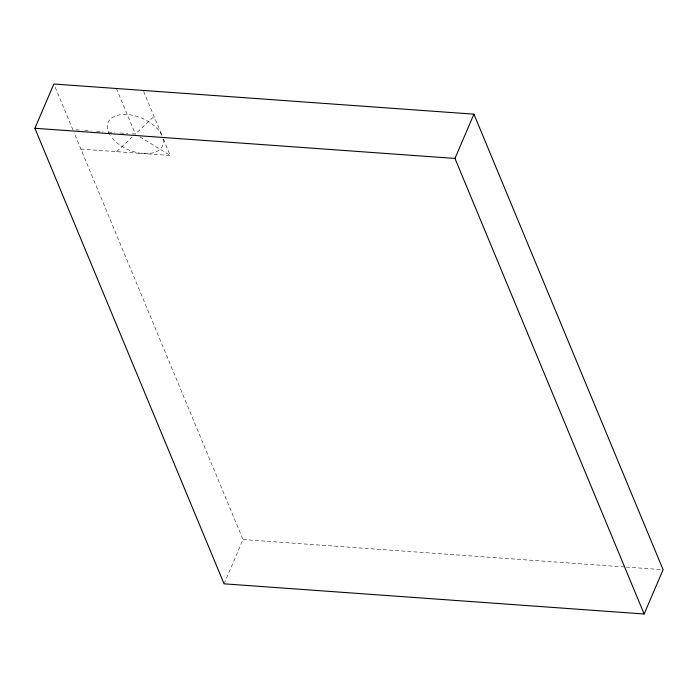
<?xml version="1.0" encoding="UTF-8"?>
<svg xmlns="http://www.w3.org/2000/svg" width="698" height="698" viewBox="0 0 698 698"><rect width="100%" height="100%" fill="white"/><g stroke="black" fill="none" stroke-linecap="round" stroke-linejoin="round"><path stroke-width="0.52" stroke-dasharray="3.49 2.62" d="M224.067 583.833L243.035 539.571L74.005 132.498M116.645 151.658L132.236 136.991M132.131 133.833L135.351 134.06L154.057 116.461M79.284 130.037L72.784 129.575L54.688 85.994M84.702 130.43L91.202 130.892M96.621 131.285L103.121 131.748M108.539 132.14L114.969 132.603M120.335 132.986L127.839 133.527M80.889 149.093L170.268 155.514L163.376 138.919M243.035 539.571L625.111 567.003M626.193 567.073L663.1 569.725M139.923 136.869L170.268 155.514M143.657 91.429L162.163 135.988A29.578 17.171 23.2 0 0 125.509 114.455A29.578 17.171 23.2 0 0 109.822 134.705M116.435 88.506L135.351 134.06M163.096 139.024A29.578 17.171 23.2 0 1 143.692 153.604A29.578 17.171 23.2 0 1 110.354 135.56"/><path stroke-width="1.05" d="M34.9 128.275L53.868 84.013L473.933 114.167L663.1 569.725L644.132 613.987L224.067 583.833L34.9 128.275L454.965 158.429L644.132 613.987M454.965 158.429L473.933 114.167"/></g></svg>
